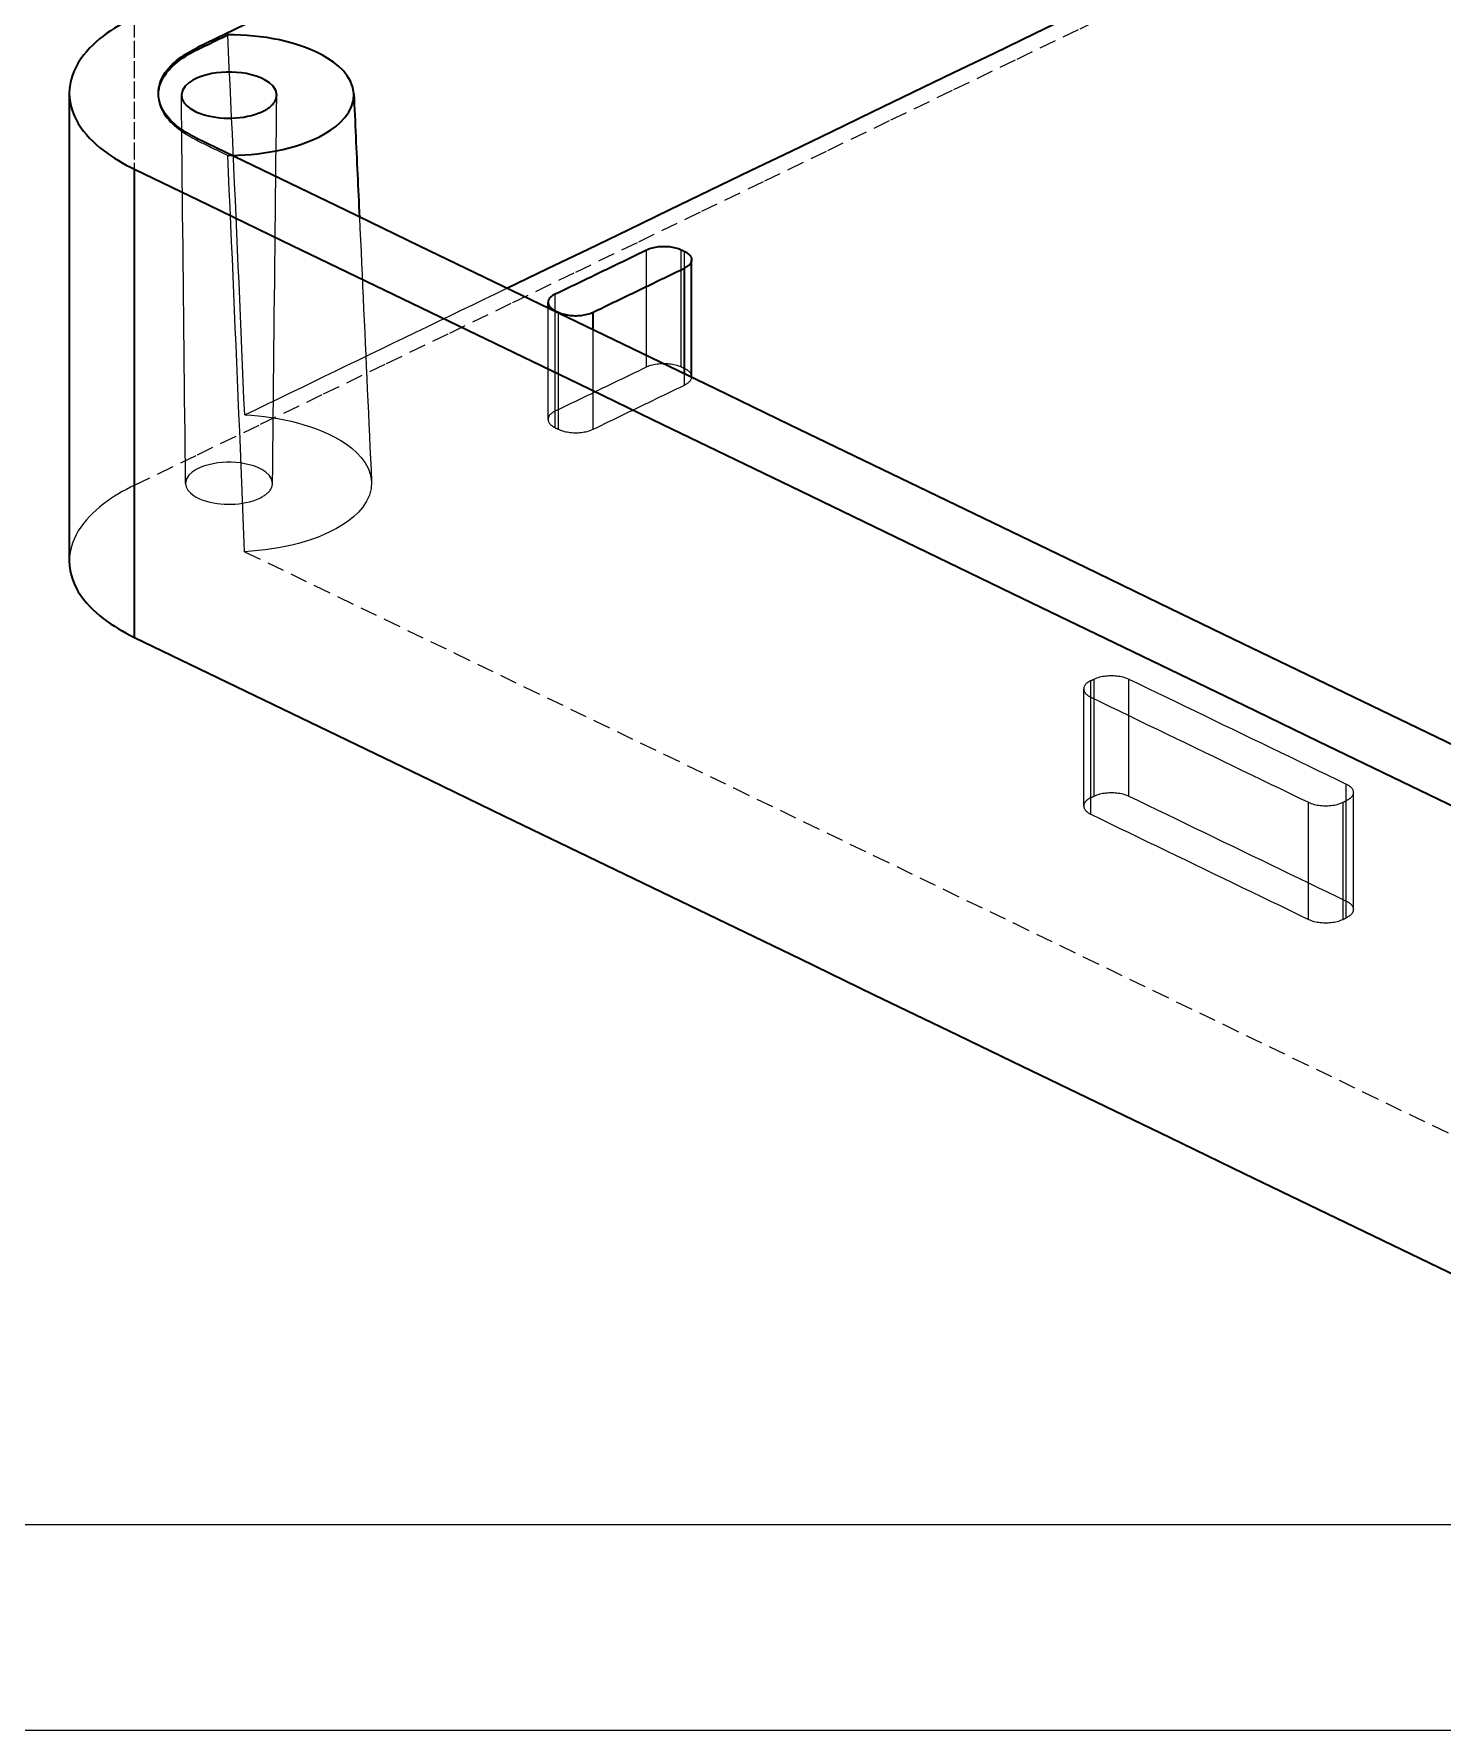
# Model space of a CAD drawing. Header units: millimetres. Extents: x 10 to 410, y 10 to 287.
# Drawn here: x 255.38 to 296.55, y 166 to 215.61 of the extents above; entities that cross this region are included whole.
import ezdxf

# ---------------------------------------------------------------- set-up
doc = ezdxf.new("R2010")
doc.units = ezdxf.units.MM
doc.linetypes.add('DASHED', pattern=[0.75, 0.5, -0.25])
for name, color, linetype, lineweight in [('HIDDEN', 8, 'DASHED', 18), ('TITLE_BLOCK', 7, 'CONTINUOUS', 25), ('VISIBLE', 7, 'CONTINUOUS', 35)]:
    doc.layers.add(name, color=color, linetype=linetype, lineweight=lineweight)

msp = doc.modelspace()

# ---------------------------------------------------------------- linework, layer by layer
at = {"layer": 'HIDDEN'}
for points in [[(258.318, 202.413), (260.161, 203.303), (262.004, 204.193), (263.847, 205.083), (265.69, 205.974), (267.534, 206.864), (269.377, 207.754), (271.22, 208.644), (273.063, 209.535), (274.906, 210.425), (276.75, 211.315), (278.593, 212.205), (280.436, 213.096), (282.279, 213.986), (284.122, 214.876), (285.965, 215.766), (287.809, 216.656), (289.652, 217.547), (291.495, 218.437), (293.338, 219.327), (295.181, 220.217), (297.025, 221.108), (298.868, 221.998), (300.711, 222.888)], [(258.318, 202.413), (258.318, 203.008), (258.318, 203.603), (258.318, 204.199), (258.318, 204.794), (258.318, 205.389), (258.318, 205.985), (258.318, 206.58), (258.318, 207.175), (258.318, 207.771), (258.318, 208.366), (258.318, 208.961), (258.318, 209.557), (258.318, 210.152), (258.318, 210.748), (258.318, 211.343), (258.318, 211.938), (258.318, 212.534), (258.318, 213.129), (258.318, 213.724), (258.318, 214.32), (258.318, 214.915), (258.318, 215.51), (258.318, 216.106)], [(261.539, 204.47), (261.518, 204.953), (261.498, 205.437), (261.477, 205.92), (261.456, 206.403), (261.436, 206.887), (261.415, 207.37), (261.394, 207.853), (261.373, 208.337), (261.352, 208.82), (261.331, 209.303), (261.309, 209.786), (261.288, 210.27), (261.266, 210.753), (261.245, 211.236), (261.223, 211.719), (261.201, 212.203), (261.179, 212.686), (261.157, 213.169), (261.135, 213.652), (261.113, 214.136), (261.09, 214.619), (261.068, 215.102), (261.045, 215.585)], [(259.015, 213.88), (259.015, 213.877), (259.015, 213.875), (259.015, 213.872), (259.015, 213.87), (259.015, 213.867), (259.015, 213.865), (259.015, 213.862), (259.015, 213.86), (259.015, 213.857), (259.015, 213.855), (259.015, 213.852), (259.015, 213.85), (259.015, 213.847), (259.015, 213.845), (259.015, 213.842), (259.015, 213.84), (259.015, 213.837), (259.015, 213.835), (259.015, 213.832), (259.015, 213.83), (259.015, 213.827), (259.015, 213.825), (259.015, 213.823)], [(259.015, 213.823), (259.015, 213.824), (259.015, 213.825), (259.015, 213.826), (259.015, 213.827), (259.015, 213.829), (259.015, 213.83), (259.015, 213.831), (259.015, 213.832), (259.015, 213.834), (259.015, 213.835), (259.015, 213.836), (259.015, 213.837), (259.015, 213.839), (259.015, 213.84), (259.015, 213.841), (259.015, 213.842), (259.015, 213.844), (259.015, 213.845), (259.016, 213.846), (259.016, 213.847), (259.016, 213.849), (259.016, 213.85), (259.016, 213.851)], [(260.16, 212.487), (260.088, 212.523), (260.017, 212.56), (259.946, 212.599), (259.877, 212.64), (259.808, 212.682), (259.741, 212.726), (259.675, 212.773), (259.611, 212.821), (259.548, 212.871), (259.487, 212.923), (259.428, 212.978), (259.371, 213.035), (259.317, 213.095), (259.266, 213.157), (259.218, 213.222), (259.174, 213.289), (259.135, 213.359), (259.1, 213.432), (259.07, 213.507), (259.047, 213.584), (259.029, 213.662), (259.019, 213.742), (259.015, 213.823)], [(259.811, 202.466), (259.806, 202.959), (259.8, 203.453), (259.795, 203.947), (259.79, 204.44), (259.784, 204.934), (259.779, 205.427), (259.774, 205.921), (259.768, 206.415), (259.763, 206.908), (259.758, 207.402), (259.752, 207.896), (259.747, 208.389), (259.741, 208.883), (259.736, 209.376), (259.731, 209.87), (259.725, 210.364), (259.72, 210.857), (259.715, 211.351), (259.709, 211.845), (259.704, 212.338), (259.698, 212.832), (259.693, 213.325), (259.688, 213.819)], [(262.352, 202.466), (262.358, 202.959), (262.363, 203.453), (262.369, 203.947), (262.374, 204.44), (262.379, 204.934), (262.385, 205.427), (262.39, 205.921), (262.395, 206.415), (262.401, 206.908), (262.406, 207.402), (262.411, 207.896), (262.417, 208.389), (262.422, 208.883), (262.428, 209.376), (262.433, 209.87), (262.438, 210.364), (262.444, 210.857), (262.449, 211.351), (262.454, 211.845), (262.46, 212.338), (262.465, 212.832), (262.471, 213.325), (262.476, 213.819)], [(260.16, 212.487), (260.16, 212.49), (260.16, 212.492), (260.16, 212.495), (260.16, 212.497), (260.16, 212.5), (260.16, 212.502), (260.16, 212.505), (260.16, 212.507), (260.16, 212.509), (260.16, 212.512), (260.16, 212.514), (260.16, 212.517), (260.16, 212.519), (260.16, 212.522), (260.16, 212.524), (260.16, 212.527), (260.16, 212.529), (260.16, 212.532), (260.16, 212.534), (260.16, 212.537), (260.16, 212.539), (260.16, 212.542), (260.16, 212.544)], [(260.16, 212.487), (260.198, 212.469), (260.237, 212.45), (260.275, 212.431), (260.314, 212.413), (260.352, 212.394), (260.391, 212.376), (260.429, 212.357), (260.468, 212.339), (260.506, 212.32), (260.544, 212.301), (260.583, 212.283), (260.621, 212.264), (260.66, 212.246), (260.698, 212.227), (260.737, 212.209), (260.775, 212.19), (260.814, 212.171), (260.852, 212.153), (260.89, 212.134), (260.929, 212.116), (260.967, 212.097), (261.006, 212.079), (261.044, 212.06)], [(261.044, 212.06), (261.049, 212.06), (261.054, 212.06), (261.06, 212.06), (261.065, 212.06), (261.07, 212.06), (261.075, 212.06), (261.08, 212.06), (261.085, 212.06), (261.09, 212.06), (261.095, 212.06), (261.1, 212.06), (261.106, 212.06), (261.111, 212.06), (261.116, 212.06), (261.121, 212.06), (261.126, 212.06), (261.131, 212.06), (261.136, 212.06), (261.141, 212.06), (261.146, 212.06), (261.151, 212.06), (261.157, 212.06), (261.162, 212.06)], [(261.538, 200.468), (261.517, 200.972), (261.497, 201.476), (261.476, 201.98), (261.456, 202.484), (261.435, 202.988), (261.414, 203.492), (261.393, 203.996), (261.372, 204.5), (261.351, 205.004), (261.33, 205.508), (261.308, 206.012), (261.287, 206.516), (261.265, 207.02), (261.244, 207.524), (261.222, 208.028), (261.2, 208.532), (261.178, 209.036), (261.156, 209.54), (261.134, 210.044), (261.112, 210.548), (261.089, 211.052), (261.067, 211.556), (261.044, 212.06)], [(264.895, 210.257), (264.91, 209.92), (264.925, 209.583), (264.941, 209.247), (264.956, 208.91), (264.972, 208.573), (264.987, 208.237), (265.002, 207.9), (265.018, 207.563), (265.033, 207.227), (265.048, 206.89), (265.064, 206.553), (265.079, 206.217), (265.095, 205.88), (265.11, 205.543), (265.125, 205.207), (265.141, 204.87), (265.156, 204.533), (265.172, 204.197), (265.187, 203.86), (265.202, 203.523), (265.218, 203.187), (265.233, 202.85), (265.248, 202.513)], [(273.292, 205.874), (273.292, 206.023), (273.292, 206.172), (273.292, 206.32), (273.292, 206.469), (273.292, 206.618), (273.292, 206.767), (273.292, 206.916), (273.292, 207.065), (273.292, 207.213), (273.292, 207.362), (273.292, 207.511), (273.292, 207.66), (273.292, 207.809), (273.292, 207.958), (273.292, 208.106), (273.292, 208.255), (273.292, 208.404), (273.292, 208.553), (273.292, 208.702), (273.292, 208.851), (273.292, 208.999), (273.292, 209.148), (273.292, 209.297)], [(274.306, 205.874), (274.306, 206.023), (274.306, 206.172), (274.306, 206.32), (274.306, 206.469), (274.306, 206.618), (274.306, 206.767), (274.306, 206.916), (274.306, 207.065), (274.306, 207.213), (274.306, 207.362), (274.306, 207.511), (274.306, 207.66), (274.306, 207.809), (274.306, 207.958), (274.306, 208.106), (274.306, 208.255), (274.306, 208.404), (274.306, 208.553), (274.306, 208.702), (274.306, 208.851), (274.306, 208.999), (274.306, 209.148), (274.306, 209.297)], [(274.398, 205.829), (274.398, 205.978), (274.398, 206.127), (274.398, 206.276), (274.398, 206.425), (274.398, 206.574), (274.398, 206.722), (274.398, 206.871), (274.398, 207.02), (274.398, 207.169), (274.398, 207.318), (274.398, 207.467), (274.398, 207.615), (274.398, 207.764), (274.398, 207.913), (274.398, 208.062), (274.398, 208.211), (274.398, 208.36), (274.398, 208.508), (274.398, 208.657), (274.398, 208.806), (274.398, 208.955), (274.398, 209.104), (274.398, 209.253)], [(261.539, 204.47), (261.872, 204.631), (262.205, 204.792), (262.539, 204.953), (262.872, 205.114), (263.206, 205.275), (263.539, 205.436), (263.872, 205.597), (264.206, 205.758), (264.539, 205.919), (264.872, 206.08), (265.206, 206.241), (265.539, 206.402), (265.873, 206.563), (266.206, 206.724), (266.539, 206.885), (266.873, 207.046), (267.206, 207.207), (267.539, 207.368), (267.873, 207.529), (268.206, 207.69), (268.54, 207.851), (268.873, 208.012), (269.206, 208.173)], [(270.62, 204.583), (270.62, 204.732), (270.62, 204.881), (270.62, 205.03), (270.62, 205.178), (270.62, 205.327), (270.62, 205.476), (270.62, 205.625), (270.62, 205.774), (270.62, 205.923), (270.62, 206.071), (270.62, 206.22), (270.62, 206.369), (270.62, 206.518), (270.62, 206.667), (270.62, 206.816), (270.62, 206.964), (270.62, 207.113), (270.62, 207.262), (270.62, 207.411), (270.62, 207.56), (270.62, 207.709), (270.62, 207.857), (270.62, 208.006)], [(270.41, 204.338), (270.41, 204.48), (270.41, 204.621), (270.41, 204.763), (270.41, 204.904), (270.41, 205.046), (270.41, 205.187), (270.41, 205.328), (270.41, 205.47), (270.41, 205.611), (270.41, 205.753), (270.41, 205.894), (270.41, 206.036), (270.41, 206.177), (270.41, 206.319), (270.41, 206.46), (270.41, 206.602), (270.41, 206.743), (270.41, 206.885), (270.41, 207.026), (270.41, 207.168), (270.41, 207.309), (270.41, 207.45), (270.41, 207.592)], [(270.62, 204.093), (270.62, 204.241), (270.62, 204.389), (270.62, 204.536), (270.62, 204.684), (270.62, 204.832), (270.62, 204.98), (270.62, 205.127), (270.62, 205.275), (270.62, 205.423), (270.62, 205.57), (270.62, 205.718), (270.62, 205.866), (270.62, 206.014), (270.62, 206.161), (270.62, 206.309), (270.62, 206.457), (270.62, 206.604), (270.62, 206.752), (270.62, 206.9), (270.62, 207.047), (270.62, 207.195), (270.62, 207.343), (270.62, 207.491)], [(270.712, 204.049), (270.712, 204.197), (270.712, 204.344), (270.712, 204.492), (270.712, 204.64), (270.712, 204.787), (270.712, 204.935), (270.712, 205.083), (270.712, 205.23), (270.712, 205.378), (270.712, 205.526), (270.712, 205.674), (270.712, 205.821), (270.712, 205.969), (270.712, 206.117), (270.712, 206.264), (270.712, 206.412), (270.712, 206.56), (270.712, 206.707), (270.712, 206.855), (270.712, 207.003), (270.712, 207.151), (270.712, 207.298), (270.712, 207.446)], [(271.726, 204.049), (271.726, 204.175), (271.726, 204.302), (271.726, 204.428), (271.726, 204.554), (271.726, 204.681), (271.726, 204.807), (271.726, 204.934), (271.726, 205.06), (271.726, 205.187), (271.726, 205.313), (271.726, 205.439), (271.726, 205.566), (271.726, 205.692), (271.726, 205.819), (271.726, 205.945), (271.726, 206.071), (271.726, 206.198), (271.726, 206.324), (271.726, 206.451), (271.726, 206.577), (271.726, 206.703), (271.726, 206.83), (271.726, 206.956)], [(273.292, 205.874), (273.334, 205.892), (273.376, 205.909), (273.419, 205.923), (273.463, 205.935), (273.507, 205.945), (273.551, 205.954), (273.596, 205.961), (273.641, 205.967), (273.686, 205.971), (273.731, 205.974), (273.777, 205.975), (273.822, 205.975), (273.867, 205.974), (273.912, 205.971), (273.958, 205.967), (274.002, 205.961), (274.047, 205.954), (274.092, 205.945), (274.136, 205.935), (274.179, 205.923), (274.222, 205.908), (274.265, 205.892), (274.306, 205.874)], [(270.62, 204.583), (270.736, 204.639), (270.852, 204.695), (270.968, 204.751), (271.085, 204.808), (271.201, 204.864), (271.317, 204.92), (271.433, 204.976), (271.549, 205.032), (271.666, 205.088), (271.782, 205.144), (271.898, 205.2), (272.014, 205.257), (272.13, 205.313), (272.247, 205.369), (272.363, 205.425), (272.479, 205.481), (272.595, 205.537), (272.711, 205.593), (272.828, 205.649), (272.944, 205.706), (273.06, 205.762), (273.176, 205.818), (273.292, 205.874)], [(274.306, 205.874), (274.31, 205.872), (274.314, 205.87), (274.318, 205.868), (274.322, 205.866), (274.326, 205.864), (274.33, 205.862), (274.334, 205.86), (274.338, 205.858), (274.342, 205.856), (274.346, 205.855), (274.35, 205.853), (274.354, 205.851), (274.358, 205.849), (274.362, 205.847), (274.366, 205.845), (274.37, 205.843), (274.374, 205.841), (274.378, 205.839), (274.382, 205.837), (274.386, 205.835), (274.39, 205.833), (274.394, 205.831), (274.398, 205.829)], [(274.398, 205.829), (274.411, 205.823), (274.425, 205.816), (274.437, 205.809), (274.45, 205.801), (274.463, 205.794), (274.475, 205.785), (274.487, 205.777), (274.499, 205.768), (274.511, 205.759), (274.522, 205.749), (274.533, 205.739), (274.543, 205.729), (274.553, 205.718), (274.562, 205.707), (274.571, 205.695), (274.579, 205.682), (274.586, 205.669), (274.593, 205.656), (274.598, 205.642), (274.602, 205.628), (274.606, 205.614), (274.607, 205.599), (274.608, 205.585)], [(274.398, 205.34), (274.398, 205.354), (274.398, 205.368), (274.398, 205.382), (274.398, 205.396), (274.398, 205.41), (274.398, 205.425), (274.398, 205.439), (274.398, 205.453), (274.398, 205.467), (274.398, 205.481), (274.398, 205.495), (274.398, 205.509), (274.398, 205.524), (274.398, 205.538), (274.398, 205.552), (274.398, 205.566), (274.398, 205.58), (274.398, 205.594), (274.398, 205.608), (274.398, 205.623), (274.398, 205.637), (274.398, 205.651), (274.398, 205.665)], [(274.607, 205.564), (274.605, 205.55), (274.601, 205.537), (274.597, 205.524), (274.592, 205.511), (274.586, 205.498), (274.579, 205.486), (274.571, 205.475), (274.563, 205.464), (274.554, 205.453), (274.545, 205.442), (274.535, 205.433), (274.525, 205.423), (274.515, 205.414), (274.504, 205.405), (274.493, 205.397), (274.482, 205.388), (274.471, 205.381), (274.459, 205.373), (274.447, 205.366), (274.435, 205.359), (274.423, 205.352), (274.411, 205.346), (274.398, 205.34)], [(271.726, 204.049), (271.842, 204.105), (271.958, 204.161), (272.074, 204.217), (272.19, 204.273), (272.307, 204.329), (272.423, 204.386), (272.539, 204.442), (272.655, 204.498), (272.771, 204.554), (272.888, 204.61), (273.004, 204.666), (273.12, 204.722), (273.236, 204.778), (273.352, 204.835), (273.469, 204.891), (273.585, 204.947), (273.701, 205.003), (273.817, 205.059), (273.933, 205.115), (274.05, 205.171), (274.166, 205.227), (274.282, 205.284), (274.398, 205.34)], [(261.539, 204.47), (261.734, 204.457), (261.929, 204.44), (262.123, 204.418), (262.317, 204.392), (262.511, 204.36), (262.703, 204.324), (262.894, 204.282), (263.084, 204.235), (263.272, 204.182), (263.459, 204.123), (263.643, 204.057), (263.825, 203.985), (264.004, 203.905), (264.178, 203.816), (264.348, 203.719), (264.512, 203.612), (264.668, 203.494), (264.815, 203.364), (264.948, 203.221), (265.064, 203.064), (265.157, 202.892), (265.22, 202.707), (265.248, 202.513)], [(270.62, 204.583), (270.607, 204.577), (270.594, 204.57), (270.581, 204.563), (270.568, 204.555), (270.555, 204.547), (270.543, 204.539), (270.531, 204.531), (270.519, 204.522), (270.508, 204.513), (270.496, 204.503), (270.486, 204.493), (270.475, 204.483), (270.465, 204.472), (270.456, 204.46), (270.447, 204.448), (270.439, 204.436), (270.432, 204.423), (270.425, 204.41), (270.42, 204.396), (270.416, 204.382), (270.412, 204.368), (270.411, 204.353), (270.41, 204.338)], [(270.41, 204.338), (270.411, 204.323), (270.412, 204.309), (270.416, 204.294), (270.42, 204.28), (270.425, 204.267), (270.432, 204.253), (270.439, 204.24), (270.447, 204.228), (270.456, 204.216), (270.465, 204.205), (270.475, 204.194), (270.485, 204.183), (270.496, 204.173), (270.507, 204.164), (270.519, 204.155), (270.531, 204.146), (270.543, 204.137), (270.555, 204.129), (270.568, 204.121), (270.581, 204.114), (270.593, 204.107), (270.607, 204.1), (270.62, 204.093)], [(270.62, 204.093), (270.624, 204.091), (270.628, 204.09), (270.632, 204.088), (270.636, 204.086), (270.64, 204.084), (270.644, 204.082), (270.648, 204.08), (270.652, 204.078), (270.656, 204.076), (270.66, 204.074), (270.664, 204.072), (270.668, 204.07), (270.672, 204.068), (270.676, 204.066), (270.68, 204.064), (270.684, 204.062), (270.688, 204.06), (270.692, 204.059), (270.696, 204.057), (270.7, 204.055), (270.704, 204.053), (270.708, 204.051), (270.712, 204.049)], [(270.712, 204.049), (270.753, 204.03), (270.796, 204.014), (270.839, 204), (270.882, 203.988), (270.926, 203.978), (270.971, 203.969), (271.016, 203.962), (271.06, 203.956), (271.106, 203.952), (271.151, 203.949), (271.196, 203.948), (271.241, 203.948), (271.287, 203.949), (271.332, 203.952), (271.377, 203.956), (271.422, 203.962), (271.467, 203.969), (271.511, 203.978), (271.555, 203.988), (271.599, 204), (271.642, 204.014), (271.684, 204.03), (271.726, 204.049)], [(262.352, 202.466), (262.325, 202.595), (262.254, 202.706), (262.156, 202.796), (262.045, 202.869), (261.926, 202.928), (261.802, 202.975), (261.674, 203.012), (261.544, 203.041), (261.413, 203.062), (261.281, 203.075), (261.148, 203.082), (261.015, 203.082), (260.883, 203.075), (260.75, 203.062), (260.619, 203.041), (260.489, 203.012), (260.362, 202.975), (260.238, 202.928), (260.118, 202.869), (260.007, 202.796), (259.91, 202.706), (259.838, 202.595), (259.811, 202.466)], [(259.811, 202.466), (259.831, 202.362), (259.881, 202.268), (259.951, 202.189), (260.034, 202.122), (260.124, 202.066), (260.219, 202.018), (260.318, 201.979), (260.419, 201.945), (260.521, 201.918), (260.625, 201.896), (260.73, 201.879), (260.836, 201.867), (260.942, 201.859), (261.048, 201.855), (261.155, 201.856), (261.261, 201.861), (261.367, 201.871), (261.472, 201.885), (261.577, 201.904), (261.68, 201.928), (261.783, 201.957), (261.883, 201.992), (261.98, 202.035)], [(265.248, 202.513), (265.237, 202.314), (265.187, 202.122), (265.103, 201.941), (264.993, 201.774), (264.863, 201.623), (264.719, 201.486), (264.562, 201.361), (264.397, 201.249), (264.226, 201.147), (264.049, 201.055), (263.867, 200.971), (263.683, 200.896), (263.495, 200.828), (263.305, 200.766), (263.113, 200.711), (262.92, 200.662), (262.725, 200.619), (262.529, 200.581), (262.332, 200.548), (262.134, 200.521), (261.936, 200.498), (261.737, 200.481), (261.538, 200.468)], [(261.98, 202.035), (262.004, 202.046), (262.027, 202.059), (262.049, 202.071), (262.072, 202.084), (262.094, 202.098), (262.116, 202.112), (262.137, 202.127), (262.158, 202.143), (262.178, 202.159), (262.198, 202.176), (262.217, 202.193), (262.236, 202.212), (262.253, 202.231), (262.27, 202.251), (262.285, 202.272), (262.3, 202.294), (262.313, 202.316), (262.324, 202.34), (262.334, 202.364), (262.342, 202.389), (262.347, 202.414), (262.351, 202.44), (262.352, 202.466)], [(258.318, 202.413), (258.197, 202.353), (258.079, 202.291), (257.961, 202.226), (257.845, 202.158), (257.731, 202.088), (257.619, 202.014), (257.509, 201.937), (257.402, 201.857), (257.297, 201.773), (257.195, 201.686), (257.097, 201.594), (257.002, 201.499), (256.912, 201.4), (256.827, 201.296), (256.747, 201.188), (256.674, 201.076), (256.608, 200.959), (256.55, 200.838), (256.5, 200.713), (256.461, 200.585), (256.432, 200.454), (256.415, 200.321), (256.409, 200.187)], [(261.538, 200.468), (263.582, 199.48), (265.625, 198.493), (267.669, 197.506), (269.712, 196.518), (271.756, 195.531), (273.799, 194.544), (275.843, 193.556), (277.886, 192.569), (279.93, 191.582), (281.973, 190.594), (284.017, 189.607), (286.06, 188.62), (288.104, 187.632), (290.147, 186.645), (292.191, 185.658), (294.234, 184.67), (296.278, 183.683), (298.322, 182.695), (300.365, 181.708), (302.409, 180.721), (304.452, 179.733), (306.496, 178.746), (308.539, 177.759)], [(286.283, 196.699), (286.27, 196.692), (286.257, 196.685), (286.244, 196.678), (286.231, 196.671), (286.219, 196.663), (286.207, 196.655), (286.194, 196.646), (286.183, 196.637), (286.171, 196.628), (286.16, 196.619), (286.149, 196.609), (286.139, 196.598), (286.129, 196.587), (286.119, 196.576), (286.111, 196.564), (286.103, 196.552), (286.095, 196.539), (286.089, 196.525), (286.084, 196.512), (286.079, 196.498), (286.076, 196.483), (286.074, 196.468), (286.073, 196.454)], [(286.283, 196.699), (286.287, 196.701), (286.291, 196.702), (286.295, 196.704), (286.299, 196.706), (286.303, 196.708), (286.307, 196.71), (286.311, 196.712), (286.315, 196.714), (286.319, 196.716), (286.323, 196.718), (286.327, 196.72), (286.331, 196.722), (286.335, 196.724), (286.339, 196.726), (286.344, 196.728), (286.348, 196.73), (286.352, 196.732), (286.356, 196.733), (286.36, 196.735), (286.364, 196.737), (286.368, 196.739), (286.372, 196.741), (286.376, 196.743)], [(286.283, 193.275), (286.283, 193.424), (286.283, 193.573), (286.283, 193.722), (286.283, 193.871), (286.283, 194.02), (286.283, 194.168), (286.283, 194.317), (286.283, 194.466), (286.283, 194.615), (286.283, 194.764), (286.283, 194.913), (286.283, 195.061), (286.283, 195.21), (286.283, 195.359), (286.283, 195.508), (286.283, 195.657), (286.283, 195.806), (286.283, 195.954), (286.283, 196.103), (286.283, 196.252), (286.283, 196.401), (286.283, 196.55), (286.283, 196.699)], [(286.376, 196.743), (286.417, 196.762), (286.459, 196.778), (286.502, 196.792), (286.546, 196.804), (286.59, 196.814), (286.634, 196.823), (286.679, 196.83), (286.724, 196.836), (286.769, 196.84), (286.814, 196.843), (286.86, 196.844), (286.905, 196.844), (286.95, 196.843), (286.996, 196.84), (287.041, 196.836), (287.086, 196.83), (287.13, 196.823), (287.175, 196.814), (287.219, 196.804), (287.262, 196.792), (287.306, 196.778), (287.348, 196.762), (287.389, 196.743)], [(286.376, 193.32), (286.376, 193.469), (286.376, 193.618), (286.376, 193.766), (286.376, 193.915), (286.376, 194.064), (286.376, 194.213), (286.376, 194.362), (286.376, 194.511), (286.376, 194.659), (286.376, 194.808), (286.376, 194.957), (286.376, 195.106), (286.376, 195.255), (286.376, 195.404), (286.376, 195.552), (286.376, 195.701), (286.376, 195.85), (286.376, 195.999), (286.376, 196.148), (286.376, 196.297), (286.376, 196.445), (286.376, 196.594), (286.376, 196.743)], [(287.389, 196.743), (287.666, 196.61), (287.942, 196.476), (288.219, 196.342), (288.495, 196.209), (288.771, 196.075), (289.048, 195.942), (289.324, 195.808), (289.601, 195.675), (289.877, 195.541), (290.154, 195.407), (290.43, 195.274), (290.706, 195.14), (290.983, 195.007), (291.259, 194.873), (291.536, 194.74), (291.812, 194.606), (292.088, 194.473), (292.365, 194.339), (292.641, 194.205), (292.918, 194.072), (293.194, 193.938), (293.471, 193.805), (293.747, 193.671)], [(287.389, 193.32), (287.389, 193.469), (287.389, 193.618), (287.389, 193.766), (287.389, 193.915), (287.389, 194.064), (287.389, 194.213), (287.389, 194.362), (287.389, 194.511), (287.389, 194.659), (287.389, 194.808), (287.389, 194.957), (287.389, 195.106), (287.389, 195.255), (287.389, 195.404), (287.389, 195.552), (287.389, 195.701), (287.389, 195.85), (287.389, 195.999), (287.389, 196.148), (287.389, 196.297), (287.389, 196.445), (287.389, 196.594), (287.389, 196.743)], [(286.073, 196.454), (286.074, 196.439), (286.076, 196.424), (286.079, 196.41), (286.084, 196.396), (286.089, 196.382), (286.095, 196.369), (286.103, 196.356), (286.111, 196.344), (286.119, 196.332), (286.129, 196.32), (286.139, 196.309), (286.149, 196.299), (286.16, 196.289), (286.171, 196.279), (286.183, 196.27), (286.194, 196.261), (286.206, 196.253), (286.219, 196.245), (286.231, 196.237), (286.244, 196.229), (286.257, 196.222), (286.27, 196.215), (286.283, 196.209)], [(286.073, 193.031), (286.073, 193.179), (286.073, 193.328), (286.073, 193.477), (286.073, 193.626), (286.073, 193.775), (286.073, 193.924), (286.073, 194.072), (286.073, 194.221), (286.073, 194.37), (286.073, 194.519), (286.073, 194.668), (286.073, 194.817), (286.073, 194.965), (286.073, 195.114), (286.073, 195.263), (286.073, 195.412), (286.073, 195.561), (286.073, 195.71), (286.073, 195.858), (286.073, 196.007), (286.073, 196.156), (286.073, 196.305), (286.073, 196.454)], [(286.283, 196.209), (286.56, 196.075), (286.836, 195.942), (287.113, 195.808), (287.389, 195.675), (287.665, 195.541), (287.942, 195.408), (288.218, 195.274), (288.495, 195.14), (288.771, 195.007), (289.048, 194.873), (289.324, 194.74), (289.6, 194.606), (289.877, 194.473), (290.153, 194.339), (290.43, 194.206), (290.706, 194.072), (290.983, 193.938), (291.259, 193.805), (291.535, 193.671), (291.812, 193.538), (292.088, 193.404), (292.365, 193.271), (292.641, 193.137)], [(286.283, 192.786), (286.283, 192.935), (286.283, 193.083), (286.283, 193.232), (286.283, 193.381), (286.283, 193.53), (286.283, 193.679), (286.283, 193.828), (286.283, 193.976), (286.283, 194.125), (286.283, 194.274), (286.283, 194.423), (286.283, 194.572), (286.283, 194.721), (286.283, 194.869), (286.283, 195.018), (286.283, 195.167), (286.283, 195.316), (286.283, 195.465), (286.283, 195.614), (286.283, 195.762), (286.283, 195.911), (286.283, 196.06), (286.283, 196.209)], [(293.747, 193.671), (293.76, 193.665), (293.773, 193.658), (293.786, 193.651), (293.799, 193.643), (293.812, 193.635), (293.824, 193.627), (293.836, 193.619), (293.848, 193.61), (293.859, 193.601), (293.871, 193.591), (293.881, 193.581), (293.892, 193.571), (293.902, 193.56), (293.911, 193.548), (293.92, 193.537), (293.928, 193.524), (293.935, 193.511), (293.941, 193.498), (293.947, 193.484), (293.951, 193.47), (293.954, 193.456), (293.956, 193.441), (293.957, 193.426)], [(293.747, 190.248), (293.747, 190.397), (293.747, 190.546), (293.747, 190.695), (293.747, 190.843), (293.747, 190.992), (293.747, 191.141), (293.747, 191.29), (293.747, 191.439), (293.747, 191.588), (293.747, 191.736), (293.747, 191.885), (293.747, 192.034), (293.747, 192.183), (293.747, 192.332), (293.747, 192.481), (293.747, 192.629), (293.747, 192.778), (293.747, 192.927), (293.747, 193.076), (293.747, 193.225), (293.747, 193.374), (293.747, 193.522), (293.747, 193.671)], [(286.283, 193.275), (286.27, 193.269), (286.257, 193.262), (286.244, 193.255), (286.231, 193.247), (286.219, 193.24), (286.207, 193.232), (286.194, 193.223), (286.183, 193.214), (286.171, 193.205), (286.16, 193.195), (286.149, 193.185), (286.139, 193.175), (286.129, 193.164), (286.119, 193.153), (286.111, 193.141), (286.103, 193.128), (286.095, 193.115), (286.089, 193.102), (286.084, 193.088), (286.079, 193.074), (286.076, 193.06), (286.074, 193.045), (286.073, 193.031)], [(286.073, 193.031), (286.074, 193.016), (286.076, 193.001), (286.079, 192.987), (286.084, 192.973), (286.089, 192.959), (286.095, 192.946), (286.103, 192.933), (286.111, 192.92), (286.119, 192.909), (286.129, 192.897), (286.139, 192.886), (286.149, 192.876), (286.16, 192.866), (286.171, 192.856), (286.183, 192.847), (286.194, 192.838), (286.206, 192.83), (286.219, 192.821), (286.231, 192.814), (286.244, 192.806), (286.257, 192.799), (286.27, 192.792), (286.283, 192.786)], [(286.283, 193.275), (286.287, 193.277), (286.291, 193.279), (286.295, 193.281), (286.299, 193.283), (286.303, 193.285), (286.307, 193.287), (286.311, 193.289), (286.315, 193.291), (286.319, 193.293), (286.323, 193.295), (286.327, 193.297), (286.331, 193.299), (286.335, 193.301), (286.339, 193.303), (286.344, 193.304), (286.348, 193.306), (286.352, 193.308), (286.356, 193.31), (286.36, 193.312), (286.364, 193.314), (286.368, 193.316), (286.372, 193.318), (286.376, 193.32)], [(286.376, 193.32), (286.417, 193.338), (286.459, 193.355), (286.502, 193.369), (286.546, 193.381), (286.59, 193.391), (286.634, 193.4), (286.679, 193.407), (286.724, 193.413), (286.769, 193.417), (286.814, 193.42), (286.86, 193.421), (286.905, 193.421), (286.95, 193.42), (286.996, 193.417), (287.041, 193.413), (287.086, 193.407), (287.13, 193.4), (287.175, 193.391), (287.219, 193.381), (287.262, 193.369), (287.306, 193.355), (287.348, 193.338), (287.389, 193.32)], [(287.389, 193.32), (287.666, 193.186), (287.942, 193.053), (288.219, 192.919), (288.495, 192.786), (288.771, 192.652), (289.048, 192.519), (289.324, 192.385), (289.601, 192.251), (289.877, 192.118), (290.154, 191.984), (290.43, 191.851), (290.706, 191.717), (290.983, 191.584), (291.259, 191.45), (291.536, 191.316), (291.812, 191.183), (292.088, 191.049), (292.365, 190.916), (292.641, 190.782), (292.918, 190.649), (293.194, 190.515), (293.471, 190.382), (293.747, 190.248)], [(292.641, 193.137), (292.683, 193.119), (292.725, 193.102), (292.768, 193.088), (292.812, 193.076), (292.856, 193.066), (292.9, 193.057), (292.945, 193.05), (292.99, 193.044), (293.035, 193.04), (293.08, 193.037), (293.125, 193.036), (293.171, 193.036), (293.216, 193.037), (293.261, 193.04), (293.306, 193.044), (293.351, 193.05), (293.396, 193.057), (293.44, 193.066), (293.484, 193.076), (293.528, 193.088), (293.571, 193.102), (293.613, 193.119), (293.655, 193.137)], [(292.641, 189.714), (292.641, 189.863), (292.641, 190.012), (292.641, 190.16), (292.641, 190.309), (292.641, 190.458), (292.641, 190.607), (292.641, 190.756), (292.641, 190.905), (292.641, 191.053), (292.641, 191.202), (292.641, 191.351), (292.641, 191.5), (292.641, 191.649), (292.641, 191.798), (292.641, 191.946), (292.641, 192.095), (292.641, 192.244), (292.641, 192.393), (292.641, 192.542), (292.641, 192.691), (292.641, 192.839), (292.641, 192.988), (292.641, 193.137)], [(293.655, 193.137), (293.659, 193.139), (293.663, 193.141), (293.667, 193.143), (293.671, 193.145), (293.675, 193.147), (293.679, 193.149), (293.683, 193.151), (293.687, 193.153), (293.691, 193.154), (293.695, 193.156), (293.699, 193.158), (293.703, 193.16), (293.707, 193.162), (293.711, 193.164), (293.715, 193.166), (293.719, 193.168), (293.723, 193.17), (293.727, 193.172), (293.731, 193.174), (293.735, 193.176), (293.739, 193.178), (293.743, 193.18), (293.747, 193.182)], [(293.655, 189.714), (293.655, 189.863), (293.655, 190.012), (293.655, 190.16), (293.655, 190.309), (293.655, 190.458), (293.655, 190.607), (293.655, 190.756), (293.655, 190.905), (293.655, 191.053), (293.655, 191.202), (293.655, 191.351), (293.655, 191.5), (293.655, 191.649), (293.655, 191.798), (293.655, 191.946), (293.655, 192.095), (293.655, 192.244), (293.655, 192.393), (293.655, 192.542), (293.655, 192.691), (293.655, 192.839), (293.655, 192.988), (293.655, 193.137)], [(293.957, 193.426), (293.956, 193.412), (293.954, 193.397), (293.951, 193.383), (293.947, 193.369), (293.941, 193.355), (293.935, 193.341), (293.928, 193.329), (293.92, 193.316), (293.911, 193.304), (293.902, 193.293), (293.892, 193.282), (293.881, 193.272), (293.87, 193.262), (293.859, 193.252), (293.848, 193.243), (293.836, 193.234), (293.824, 193.225), (293.811, 193.217), (293.799, 193.21), (293.786, 193.202), (293.773, 193.195), (293.76, 193.188), (293.747, 193.182)], [(293.747, 189.758), (293.747, 189.907), (293.747, 190.056), (293.747, 190.205), (293.747, 190.354), (293.747, 190.503), (293.747, 190.651), (293.747, 190.8), (293.747, 190.949), (293.747, 191.098), (293.747, 191.247), (293.747, 191.396), (293.747, 191.544), (293.747, 191.693), (293.747, 191.842), (293.747, 191.991), (293.747, 192.14), (293.747, 192.289), (293.747, 192.437), (293.747, 192.586), (293.747, 192.735), (293.747, 192.884), (293.747, 193.033), (293.747, 193.182)], [(293.957, 190.003), (293.957, 190.152), (293.957, 190.301), (293.957, 190.45), (293.957, 190.599), (293.957, 190.747), (293.957, 190.896), (293.957, 191.045), (293.957, 191.194), (293.957, 191.343), (293.957, 191.492), (293.957, 191.64), (293.957, 191.789), (293.957, 191.938), (293.957, 192.087), (293.957, 192.236), (293.957, 192.385), (293.957, 192.533), (293.957, 192.682), (293.957, 192.831), (293.957, 192.98), (293.957, 193.129), (293.957, 193.278), (293.957, 193.426)], [(286.283, 192.786), (286.56, 192.652), (286.836, 192.519), (287.113, 192.385), (287.389, 192.252), (287.665, 192.118), (287.942, 191.984), (288.218, 191.851), (288.495, 191.717), (288.771, 191.584), (289.048, 191.45), (289.324, 191.317), (289.6, 191.183), (289.877, 191.049), (290.153, 190.916), (290.43, 190.782), (290.706, 190.649), (290.983, 190.515), (291.259, 190.382), (291.535, 190.248), (291.812, 190.115), (292.088, 189.981), (292.365, 189.847), (292.641, 189.714)], [(293.747, 190.248), (293.76, 190.241), (293.773, 190.235), (293.786, 190.227), (293.799, 190.22), (293.812, 190.212), (293.824, 190.204), (293.836, 190.196), (293.848, 190.187), (293.859, 190.178), (293.871, 190.168), (293.881, 190.158), (293.892, 190.148), (293.902, 190.137), (293.911, 190.125), (293.92, 190.113), (293.928, 190.101), (293.935, 190.088), (293.941, 190.075), (293.947, 190.061), (293.951, 190.047), (293.954, 190.033), (293.956, 190.018), (293.957, 190.003)], [(292.641, 189.714), (292.683, 189.695), (292.725, 189.679), (292.768, 189.665), (292.812, 189.653), (292.856, 189.643), (292.9, 189.634), (292.945, 189.627), (292.99, 189.621), (293.035, 189.617), (293.08, 189.614), (293.125, 189.613), (293.171, 189.613), (293.216, 189.614), (293.261, 189.617), (293.306, 189.621), (293.351, 189.627), (293.396, 189.634), (293.44, 189.643), (293.484, 189.653), (293.528, 189.665), (293.571, 189.679), (293.613, 189.695), (293.655, 189.714)], [(293.655, 189.714), (293.659, 189.716), (293.663, 189.718), (293.667, 189.72), (293.671, 189.722), (293.675, 189.724), (293.679, 189.725), (293.683, 189.727), (293.687, 189.729), (293.691, 189.731), (293.695, 189.733), (293.699, 189.735), (293.703, 189.737), (293.707, 189.739), (293.711, 189.741), (293.715, 189.743), (293.719, 189.745), (293.723, 189.747), (293.727, 189.749), (293.731, 189.751), (293.735, 189.753), (293.739, 189.754), (293.743, 189.756), (293.747, 189.758)], [(293.957, 190.003), (293.956, 189.988), (293.954, 189.974), (293.951, 189.959), (293.947, 189.945), (293.941, 189.932), (293.935, 189.918), (293.928, 189.905), (293.92, 189.893), (293.911, 189.881), (293.902, 189.87), (293.892, 189.859), (293.881, 189.848), (293.87, 189.838), (293.859, 189.829), (293.848, 189.82), (293.836, 189.811), (293.824, 189.802), (293.811, 189.794), (293.799, 189.786), (293.786, 189.779), (293.773, 189.772), (293.76, 189.765), (293.747, 189.758)]]:
    msp.add_lwpolyline(points, dxfattribs=at)
at = {"layer": 'TITLE_BLOCK'}
msp.add_lwpolyline([(214, 166), (404, 166), (404, 172), (214, 172)], close=True, dxfattribs=at)
at = {"layer": 'VISIBLE'}
for points in [[(284.698, 227.066), (283.631, 226.551), (282.564, 226.036), (281.498, 225.521), (280.431, 225.005), (279.364, 224.49), (278.297, 223.975), (277.23, 223.46), (276.163, 222.944), (275.096, 222.429), (274.03, 221.914), (272.963, 221.398), (271.896, 220.883), (270.829, 220.368), (269.762, 219.853), (268.695, 219.337), (267.629, 218.822), (266.562, 218.307), (265.495, 217.792), (264.428, 217.276), (263.361, 216.761), (262.294, 216.246), (261.227, 215.73), (260.161, 215.215)], [(269.206, 208.173), (270.393, 208.747), (271.58, 209.32), (272.767, 209.893), (273.955, 210.467), (275.142, 211.04), (276.329, 211.613), (277.516, 212.187), (278.703, 212.76), (279.89, 213.333), (281.077, 213.907), (282.264, 214.48), (283.451, 215.053), (284.638, 215.627), (285.825, 216.2), (287.012, 216.773), (288.199, 217.347), (289.386, 217.92), (290.573, 218.493), (291.76, 219.067), (292.947, 219.64), (294.135, 220.213), (295.322, 220.787), (296.509, 221.36)], [(258.318, 216.106), (258.197, 216.046), (258.079, 215.984), (257.961, 215.919), (257.845, 215.851), (257.731, 215.78), (257.619, 215.707), (257.509, 215.63), (257.402, 215.55), (257.297, 215.466), (257.195, 215.378), (257.097, 215.287), (257.002, 215.192), (256.912, 215.092), (256.827, 214.989), (256.747, 214.881), (256.674, 214.768), (256.608, 214.652), (256.55, 214.531), (256.5, 214.406), (256.461, 214.278), (256.432, 214.147), (256.415, 214.014), (256.409, 213.88)], [(260.161, 215.158), (260.199, 215.177), (260.237, 215.195), (260.276, 215.214), (260.314, 215.232), (260.353, 215.251), (260.391, 215.27), (260.43, 215.288), (260.468, 215.307), (260.507, 215.325), (260.545, 215.344), (260.584, 215.362), (260.622, 215.381), (260.66, 215.4), (260.699, 215.418), (260.737, 215.437), (260.776, 215.455), (260.814, 215.474), (260.853, 215.492), (260.891, 215.511), (260.93, 215.53), (260.968, 215.548), (261.006, 215.567), (261.045, 215.585)], [(264.73, 213.861), (264.701, 214.049), (264.633, 214.227), (264.536, 214.39), (264.416, 214.538), (264.28, 214.671), (264.132, 214.79), (263.974, 214.897), (263.81, 214.993), (263.64, 215.079), (263.466, 215.157), (263.289, 215.226), (263.109, 215.288), (262.927, 215.343), (262.743, 215.392), (262.557, 215.435), (262.371, 215.472), (262.183, 215.503), (261.994, 215.529), (261.805, 215.55), (261.616, 215.566), (261.426, 215.577), (261.235, 215.584), (261.045, 215.585)], [(259.015, 213.88), (259.019, 213.96), (259.029, 214.04), (259.047, 214.118), (259.07, 214.195), (259.1, 214.27), (259.135, 214.343), (259.174, 214.413), (259.218, 214.48), (259.266, 214.545), (259.317, 214.607), (259.371, 214.667), (259.428, 214.724), (259.487, 214.779), (259.548, 214.831), (259.611, 214.882), (259.675, 214.93), (259.741, 214.976), (259.809, 215.02), (259.877, 215.063), (259.947, 215.103), (260.017, 215.142), (260.088, 215.179), (260.161, 215.215)], [(259.016, 213.851), (259.022, 213.93), (259.034, 214.008), (259.053, 214.085), (259.078, 214.16), (259.109, 214.234), (259.145, 214.304), (259.185, 214.373), (259.229, 214.438), (259.277, 214.502), (259.328, 214.562), (259.381, 214.621), (259.438, 214.677), (259.496, 214.73), (259.557, 214.781), (259.619, 214.831), (259.682, 214.878), (259.748, 214.923), (259.814, 214.966), (259.881, 215.008), (259.95, 215.048), (260.019, 215.086), (260.09, 215.123), (260.161, 215.158)], [(260.161, 215.158), (260.161, 215.161), (260.161, 215.163), (260.161, 215.166), (260.161, 215.168), (260.161, 215.171), (260.161, 215.173), (260.161, 215.175), (260.161, 215.178), (260.161, 215.18), (260.161, 215.183), (260.161, 215.185), (260.161, 215.188), (260.161, 215.19), (260.161, 215.193), (260.161, 215.195), (260.161, 215.198), (260.161, 215.2), (260.161, 215.203), (260.161, 215.205), (260.161, 215.208), (260.161, 215.21), (260.161, 215.213), (260.161, 215.215)], [(262.476, 213.819), (262.446, 213.961), (262.368, 214.083), (262.261, 214.182), (262.139, 214.262), (262.008, 214.326), (261.872, 214.378), (261.732, 214.418), (261.589, 214.45), (261.445, 214.473), (261.3, 214.488), (261.155, 214.495), (261.009, 214.495), (260.863, 214.488), (260.718, 214.473), (260.574, 214.45), (260.432, 214.418), (260.292, 214.378), (260.156, 214.326), (260.025, 214.262), (259.903, 214.182), (259.796, 214.083), (259.717, 213.961), (259.688, 213.819)], [(256.409, 213.88), (256.415, 213.746), (256.432, 213.613), (256.461, 213.482), (256.5, 213.353), (256.55, 213.229), (256.608, 213.108), (256.674, 212.991), (256.747, 212.879), (256.827, 212.771), (256.912, 212.667), (257.002, 212.568), (257.096, 212.472), (257.195, 212.381), (257.296, 212.294), (257.401, 212.21), (257.509, 212.13), (257.618, 212.053), (257.731, 211.979), (257.845, 211.908), (257.96, 211.841), (258.078, 211.776), (258.197, 211.714), (258.317, 211.654)], [(256.409, 213.88), (256.409, 213.284), (256.409, 212.689), (256.409, 212.094), (256.409, 211.498), (256.409, 210.903), (256.409, 210.308), (256.409, 209.712), (256.409, 209.117), (256.409, 208.522), (256.409, 207.926), (256.409, 207.331), (256.409, 206.736), (256.409, 206.14), (256.409, 205.545), (256.409, 204.949), (256.409, 204.354), (256.409, 203.759), (256.409, 203.163), (256.409, 202.568), (256.409, 201.973), (256.409, 201.377), (256.409, 200.782), (256.409, 200.187)], [(260.16, 212.544), (260.088, 212.58), (260.017, 212.617), (259.946, 212.656), (259.877, 212.697), (259.808, 212.739), (259.741, 212.783), (259.675, 212.83), (259.611, 212.878), (259.548, 212.928), (259.487, 212.98), (259.428, 213.035), (259.371, 213.092), (259.317, 213.152), (259.266, 213.214), (259.218, 213.279), (259.174, 213.346), (259.135, 213.416), (259.1, 213.489), (259.07, 213.564), (259.047, 213.641), (259.029, 213.719), (259.019, 213.799), (259.015, 213.88)], [(261.162, 212.06), (261.35, 212.065), (261.539, 212.074), (261.727, 212.088), (261.915, 212.106), (262.102, 212.13), (262.288, 212.159), (262.474, 212.193), (262.658, 212.233), (262.841, 212.278), (263.023, 212.33), (263.202, 212.388), (263.379, 212.453), (263.553, 212.526), (263.724, 212.607), (263.89, 212.697), (264.05, 212.797), (264.202, 212.908), (264.344, 213.032), (264.472, 213.171), (264.582, 213.324), (264.666, 213.492), (264.718, 213.674), (264.73, 213.861)], [(264.73, 213.861), (264.737, 213.705), (264.744, 213.548), (264.751, 213.391), (264.759, 213.235), (264.766, 213.078), (264.773, 212.921), (264.78, 212.764), (264.787, 212.608), (264.794, 212.451), (264.802, 212.294), (264.809, 212.137), (264.816, 211.981), (264.823, 211.824), (264.83, 211.667), (264.837, 211.511), (264.845, 211.354), (264.852, 211.197), (264.859, 211.04), (264.866, 210.884), (264.873, 210.727), (264.88, 210.57), (264.887, 210.413), (264.895, 210.257)], [(259.688, 213.819), (259.709, 213.705), (259.764, 213.603), (259.841, 213.515), (259.932, 213.442), (260.031, 213.38), (260.135, 213.328), (260.243, 213.285), (260.354, 213.248), (260.467, 213.218), (260.581, 213.194), (260.696, 213.175), (260.812, 213.162), (260.928, 213.153), (261.045, 213.149), (261.162, 213.15), (261.278, 213.156), (261.394, 213.166), (261.51, 213.182), (261.625, 213.202), (261.739, 213.229), (261.851, 213.261), (261.961, 213.3), (262.068, 213.346)], [(262.068, 213.346), (262.093, 213.359), (262.118, 213.372), (262.143, 213.386), (262.168, 213.4), (262.192, 213.415), (262.216, 213.431), (262.24, 213.447), (262.263, 213.465), (262.285, 213.482), (262.307, 213.501), (262.328, 213.52), (262.348, 213.54), (262.367, 213.562), (262.385, 213.584), (262.402, 213.606), (262.418, 213.63), (262.432, 213.655), (262.445, 213.681), (262.455, 213.707), (262.464, 213.734), (262.47, 213.762), (262.474, 213.791), (262.476, 213.819)], [(309.917, 188.504), (307.754, 189.549), (305.59, 190.594), (303.427, 191.639), (301.264, 192.685), (299.1, 193.73), (296.937, 194.775), (294.774, 195.82), (292.61, 196.866), (290.447, 197.911), (288.284, 198.956), (286.12, 200.001), (283.957, 201.047), (281.794, 202.092), (279.63, 203.137), (277.467, 204.182), (275.304, 205.228), (273.14, 206.273), (270.977, 207.318), (268.813, 208.363), (266.65, 209.408), (264.487, 210.454), (262.323, 211.499), (260.16, 212.544)], [(258.317, 211.654), (260.48, 210.609), (262.644, 209.564), (264.807, 208.518), (266.97, 207.473), (269.134, 206.428), (271.297, 205.383), (273.46, 204.337), (275.624, 203.292), (277.787, 202.247), (279.95, 201.202), (282.114, 200.156), (284.277, 199.111), (286.44, 198.066), (288.604, 197.021), (290.767, 195.975), (292.93, 194.93), (295.094, 193.885), (297.257, 192.84), (299.421, 191.794), (301.584, 190.749), (303.747, 189.704), (305.911, 188.659), (308.074, 187.613)], [(258.317, 197.961), (258.317, 198.557), (258.317, 199.152), (258.317, 199.747), (258.317, 200.343), (258.317, 200.938), (258.317, 201.533), (258.317, 202.129), (258.317, 202.724), (258.317, 203.319), (258.317, 203.915), (258.317, 204.51), (258.317, 205.105), (258.317, 205.701), (258.317, 206.296), (258.317, 206.891), (258.317, 207.487), (258.317, 208.082), (258.317, 208.677), (258.317, 209.273), (258.317, 209.868), (258.317, 210.463), (258.317, 211.059), (258.317, 211.654)], [(273.292, 209.297), (273.334, 209.316), (273.376, 209.332), (273.419, 209.346), (273.463, 209.358), (273.507, 209.368), (273.551, 209.377), (273.596, 209.384), (273.641, 209.39), (273.686, 209.394), (273.731, 209.397), (273.777, 209.398), (273.822, 209.398), (273.867, 209.397), (273.912, 209.394), (273.958, 209.39), (274.002, 209.384), (274.047, 209.377), (274.092, 209.368), (274.136, 209.358), (274.179, 209.346), (274.222, 209.332), (274.265, 209.316), (274.306, 209.297)], [(270.62, 208.006), (270.736, 208.062), (270.852, 208.119), (270.968, 208.175), (271.085, 208.231), (271.201, 208.287), (271.317, 208.343), (271.433, 208.399), (271.549, 208.455), (271.666, 208.511), (271.782, 208.567), (271.898, 208.624), (272.014, 208.68), (272.13, 208.736), (272.247, 208.792), (272.363, 208.848), (272.479, 208.904), (272.595, 208.96), (272.711, 209.016), (272.828, 209.073), (272.944, 209.129), (273.06, 209.185), (273.176, 209.241), (273.292, 209.297)], [(274.306, 209.297), (274.31, 209.295), (274.314, 209.293), (274.318, 209.291), (274.322, 209.289), (274.326, 209.287), (274.33, 209.285), (274.334, 209.284), (274.338, 209.282), (274.342, 209.28), (274.346, 209.278), (274.35, 209.276), (274.354, 209.274), (274.358, 209.272), (274.362, 209.27), (274.366, 209.268), (274.37, 209.266), (274.374, 209.264), (274.378, 209.262), (274.382, 209.26), (274.386, 209.258), (274.39, 209.256), (274.394, 209.254), (274.398, 209.253)], [(274.398, 209.253), (274.411, 209.246), (274.425, 209.239), (274.437, 209.232), (274.45, 209.225), (274.463, 209.217), (274.475, 209.209), (274.487, 209.2), (274.499, 209.191), (274.511, 209.182), (274.522, 209.173), (274.533, 209.163), (274.543, 209.152), (274.553, 209.141), (274.562, 209.13), (274.571, 209.118), (274.579, 209.105), (274.586, 209.093), (274.593, 209.079), (274.598, 209.066), (274.602, 209.051), (274.606, 209.037), (274.607, 209.022), (274.608, 209.008)], [(274.608, 209.008), (274.607, 208.993), (274.606, 208.978), (274.602, 208.964), (274.598, 208.95), (274.593, 208.936), (274.586, 208.923), (274.579, 208.91), (274.571, 208.898), (274.562, 208.886), (274.553, 208.874), (274.543, 208.863), (274.532, 208.853), (274.522, 208.843), (274.51, 208.833), (274.499, 208.824), (274.487, 208.815), (274.475, 208.807), (274.463, 208.799), (274.45, 208.791), (274.437, 208.783), (274.424, 208.776), (274.411, 208.769), (274.398, 208.763)], [(274.608, 205.585), (274.608, 205.733), (274.608, 205.882), (274.608, 206.031), (274.608, 206.18), (274.608, 206.329), (274.608, 206.478), (274.608, 206.626), (274.608, 206.775), (274.608, 206.924), (274.608, 207.073), (274.608, 207.222), (274.608, 207.371), (274.608, 207.519), (274.608, 207.668), (274.608, 207.817), (274.608, 207.966), (274.608, 208.115), (274.608, 208.264), (274.608, 208.412), (274.608, 208.561), (274.608, 208.71), (274.608, 208.859), (274.608, 209.008)], [(271.726, 207.472), (271.842, 207.528), (271.958, 207.584), (272.074, 207.64), (272.19, 207.697), (272.307, 207.753), (272.423, 207.809), (272.539, 207.865), (272.655, 207.921), (272.771, 207.977), (272.888, 208.033), (273.004, 208.089), (273.12, 208.146), (273.236, 208.202), (273.352, 208.258), (273.469, 208.314), (273.585, 208.37), (273.701, 208.426), (273.817, 208.482), (273.933, 208.538), (274.05, 208.594), (274.166, 208.651), (274.282, 208.707), (274.398, 208.763)], [(274.398, 205.665), (274.398, 205.8), (274.398, 205.934), (274.398, 206.069), (274.398, 206.204), (274.398, 206.338), (274.398, 206.473), (274.398, 206.608), (274.398, 206.742), (274.398, 206.877), (274.398, 207.012), (274.398, 207.147), (274.398, 207.281), (274.398, 207.416), (274.398, 207.551), (274.398, 207.685), (274.398, 207.82), (274.398, 207.955), (274.398, 208.089), (274.398, 208.224), (274.398, 208.359), (274.398, 208.493), (274.398, 208.628), (274.398, 208.763)], [(270.62, 208.006), (270.607, 208), (270.594, 207.993), (270.581, 207.986), (270.568, 207.978), (270.555, 207.971), (270.543, 207.962), (270.531, 207.954), (270.519, 207.945), (270.508, 207.936), (270.496, 207.926), (270.486, 207.916), (270.475, 207.906), (270.465, 207.895), (270.456, 207.883), (270.447, 207.872), (270.439, 207.859), (270.432, 207.846), (270.425, 207.833), (270.42, 207.819), (270.416, 207.805), (270.412, 207.791), (270.411, 207.776), (270.41, 207.761)], [(270.41, 207.761), (270.411, 207.747), (270.412, 207.732), (270.416, 207.718), (270.42, 207.704), (270.425, 207.69), (270.432, 207.677), (270.439, 207.664), (270.447, 207.651), (270.456, 207.639), (270.465, 207.628), (270.475, 207.617), (270.485, 207.607), (270.496, 207.597), (270.507, 207.587), (270.519, 207.578), (270.531, 207.569), (270.543, 207.56), (270.555, 207.552), (270.568, 207.545), (270.581, 207.537), (270.593, 207.53), (270.607, 207.523), (270.62, 207.517)], [(270.41, 207.592), (270.41, 207.599), (270.41, 207.607), (270.41, 207.614), (270.41, 207.621), (270.41, 207.629), (270.41, 207.636), (270.41, 207.644), (270.41, 207.651), (270.41, 207.658), (270.41, 207.666), (270.41, 207.673), (270.41, 207.68), (270.41, 207.688), (270.41, 207.695), (270.41, 207.702), (270.41, 207.71), (270.41, 207.717), (270.41, 207.725), (270.41, 207.732), (270.41, 207.739), (270.41, 207.747), (270.41, 207.754), (270.41, 207.761)], [(270.62, 207.517), (270.624, 207.515), (270.628, 207.513), (270.632, 207.511), (270.636, 207.509), (270.64, 207.507), (270.644, 207.505), (270.648, 207.503), (270.652, 207.501), (270.656, 207.499), (270.66, 207.497), (270.664, 207.495), (270.668, 207.493), (270.672, 207.491), (270.676, 207.489), (270.68, 207.488), (270.684, 207.486), (270.688, 207.484), (270.692, 207.482), (270.696, 207.48), (270.7, 207.478), (270.704, 207.476), (270.708, 207.474), (270.712, 207.472)], [(270.62, 207.491), (270.62, 207.492), (270.62, 207.493), (270.62, 207.494), (270.62, 207.495), (270.62, 207.496), (270.62, 207.497), (270.62, 207.498), (270.62, 207.5), (270.62, 207.501), (270.62, 207.502), (270.62, 207.503), (270.62, 207.504), (270.62, 207.505), (270.62, 207.506), (270.62, 207.508), (270.62, 207.509), (270.62, 207.51), (270.62, 207.511), (270.62, 207.512), (270.62, 207.513), (270.62, 207.514), (270.62, 207.515), (270.62, 207.517)], [(270.712, 207.472), (270.753, 207.454), (270.796, 207.437), (270.839, 207.423), (270.882, 207.411), (270.926, 207.401), (270.971, 207.392), (271.016, 207.385), (271.06, 207.379), (271.106, 207.375), (271.151, 207.372), (271.196, 207.371), (271.241, 207.371), (271.287, 207.372), (271.332, 207.375), (271.377, 207.379), (271.422, 207.385), (271.467, 207.392), (271.511, 207.401), (271.555, 207.411), (271.599, 207.423), (271.642, 207.437), (271.684, 207.454), (271.726, 207.472)], [(270.712, 207.446), (270.712, 207.447), (270.712, 207.448), (270.712, 207.449), (270.712, 207.451), (270.712, 207.452), (270.712, 207.453), (270.712, 207.454), (270.712, 207.455), (270.712, 207.456), (270.712, 207.457), (270.712, 207.458), (270.712, 207.46), (270.712, 207.461), (270.712, 207.462), (270.712, 207.463), (270.712, 207.464), (270.712, 207.465), (270.712, 207.466), (270.712, 207.468), (270.712, 207.469), (270.712, 207.47), (270.712, 207.471), (270.712, 207.472)], [(271.726, 206.956), (271.726, 206.979), (271.726, 207.001), (271.726, 207.024), (271.726, 207.046), (271.726, 207.068), (271.726, 207.091), (271.726, 207.113), (271.726, 207.136), (271.726, 207.158), (271.726, 207.18), (271.726, 207.203), (271.726, 207.225), (271.726, 207.248), (271.726, 207.27), (271.726, 207.293), (271.726, 207.315), (271.726, 207.337), (271.726, 207.36), (271.726, 207.382), (271.726, 207.405), (271.726, 207.427), (271.726, 207.45), (271.726, 207.472)], [(274.608, 205.585), (274.608, 205.584), (274.608, 205.583), (274.608, 205.582), (274.608, 205.581), (274.608, 205.58), (274.608, 205.579), (274.608, 205.578), (274.608, 205.577), (274.608, 205.577), (274.608, 205.576), (274.608, 205.575), (274.608, 205.574), (274.608, 205.573), (274.608, 205.572), (274.608, 205.571), (274.608, 205.57), (274.607, 205.569), (274.607, 205.569), (274.607, 205.568), (274.607, 205.567), (274.607, 205.566), (274.607, 205.565), (274.607, 205.564)], [(256.409, 200.187), (256.415, 200.053), (256.432, 199.92), (256.461, 199.789), (256.5, 199.661), (256.55, 199.536), (256.608, 199.415), (256.674, 199.298), (256.747, 199.186), (256.827, 199.078), (256.912, 198.974), (257.002, 198.875), (257.096, 198.78), (257.195, 198.688), (257.296, 198.601), (257.401, 198.517), (257.509, 198.437), (257.618, 198.36), (257.731, 198.286), (257.845, 198.216), (257.96, 198.148), (258.078, 198.083), (258.197, 198.021), (258.317, 197.961)], [(258.317, 197.961), (260.48, 196.916), (262.644, 195.871), (264.807, 194.825), (266.97, 193.78), (269.134, 192.735), (271.297, 191.69), (273.46, 190.644), (275.624, 189.599), (277.787, 188.554), (279.95, 187.509), (282.114, 186.464), (284.277, 185.418), (286.44, 184.373), (288.604, 183.328), (290.767, 182.283), (292.93, 181.237), (295.094, 180.192), (297.257, 179.147), (299.421, 178.102), (301.584, 177.056), (303.747, 176.011), (305.911, 174.966), (308.074, 173.921)]]:
    msp.add_lwpolyline(points, dxfattribs=at)

doc.saveas('drawing.dxf')
